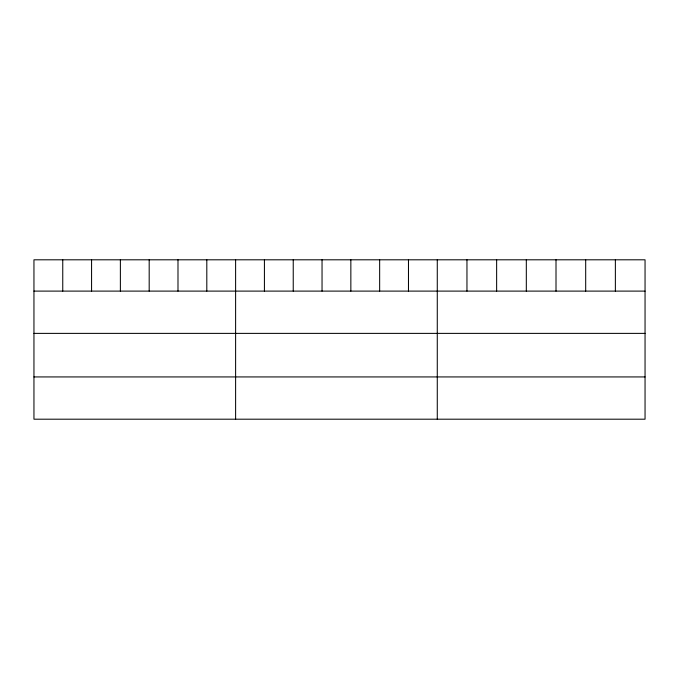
<?xml version="1.0" encoding="UTF-8"?>
<svg xmlns="http://www.w3.org/2000/svg" width="679" height="679" viewBox="0 0 679 679"><rect width="100%" height="100%" fill="white"/><g stroke="black" fill="none" stroke-linecap="round" stroke-linejoin="round"><path stroke-width="1.02" d="M645.05 291.104L645.05 419.198L33.95 419.198L33.95 259.802L645.05 259.802L645.05 291.104L33.95 291.104M33.95 333.381L645.05 333.381M33.95 376.93L645.05 376.93M615.369 259.802L615.369 291.104M585.688 259.802L585.688 291.104M556.008 259.802L556.008 291.104M526.318 259.802L526.318 291.104M496.638 259.802L496.638 291.104M466.957 259.802L466.957 291.104M437.276 259.802L437.276 419.198M408.469 259.802L408.469 291.104M379.654 259.802L379.654 291.104M350.848 259.802L350.848 291.104M322.041 259.802L322.041 291.104M293.235 259.802L293.235 291.104M264.42 259.802L264.42 291.104M235.613 259.802L235.613 419.198M206.806 259.802L206.806 291.104M177.991 259.802L177.991 291.104M149.185 259.802L149.185 291.104M120.378 259.802L120.378 291.104M91.572 259.802L91.572 291.104M62.757 259.802L62.757 291.104"/></g></svg>
